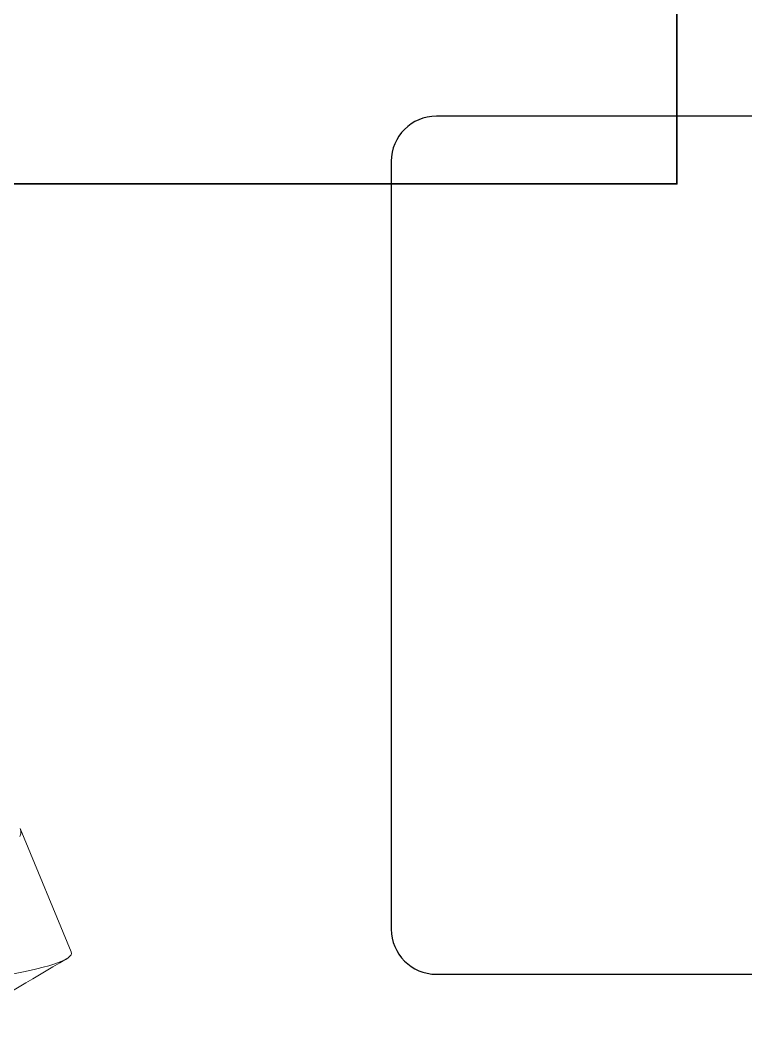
# Model space of a CAD drawing. Extents: x -82 to 113, y -82 to 93.
# Drawn here: x 29.0543 to 29.215, y 79.2673 to 79.4893 of the extents above; entities that cross this region are included whole.
import ezdxf

# ---------------------------------------------------------------- set-up
doc = ezdxf.new("R2010")
doc.units = 0
doc.header["$MEASUREMENT"] = 0
doc.layers.get('0').update_dxf_attribs({"linetype": 'CONTINUOUS'})
for name, color, linetype in [('Ballons', 7, 'CONTINUOUS'), ('DIM', 7, 'CONTINUOUS'), ('INERTIA', 7, 'CONTINUOUS'), ('VENT', 5, 'CONTINUOUS')]:
    doc.layers.add(name, color=color, linetype=linetype)

# ---------------------------------------------------------------- blocks, each defined once
blk = doc.blocks.new('spacer')
at = {"layer": 'INERTIA', "color": 7, "lineweight": 35}
blk.add_lwpolyline([(-2.59562, 35.89689), (-1.09562, 35.89689), (-1.09562, 37.39689), (-2.59562, 37.39689)], close=True, dxfattribs=at)
blk = doc.blocks.new('3203-1_Sash_Component')
for p, q in [((0.57719, 2.37998), (0.07219, 2.37998)), ((0.58719, 2.19998), (0.58719, 2.36998)), ((0.4, 2.18998), (0.57719, 2.18998))]:
    blk.add_line(p, q)
for centre, start, end in [((0.57719, 2.36998), 0, 90), ((0.57719, 2.19998), 270, 360)]:
    blk.add_arc(centre, 0.01, start, end)
blk = doc.blocks.new('3203_Sash_Assembly')
blk.add_blockref('3203-1_Sash_Component', (0, 0))
blk = doc.blocks.new('20350')
at = {"color": 7, "linetype": 'Continuous', "lineweight": 15}
blk.add_line((0.80979, -0.08373), (0.83714, -0.0724), dxfattribs=at)
at = {"color": 7, "linetype": 'Continuous', "lineweight": 15, "flags": 128}
for points in [[(0.80979, -0.08373), (0.80947, -0.08378), (0.80916, -0.08369), (0.80883, -0.08344), (0.8085, -0.08305), (0.80815, -0.0825), (0.80781, -0.08179), (0.80745, -0.08092), (0.80709, -0.0799), (0.80675, -0.07878), (0.8064, -0.07751), (0.80605, -0.07609), (0.8057, -0.07454), (0.80534, -0.07282), (0.80498, -0.07097)], [(0.83538, -0.07238), (0.83597, -0.07255), (0.83656, -0.07255), (0.83714, -0.0724)]]:
    blk.add_lwpolyline(points, dxfattribs=at)
at = {"color": 7, "linetype": 'Continuous', "lineweight": 15}
blk.add_arc((-2.01241, -1.74169), 3.27238, 30.4626, 30.94858, dxfattribs=at)

msp = doc.modelspace()

# ---------------------------------------------------------------- block references
at = {"layer": 'Ballons', "rotation": 89.99999999999999}
msp.add_blockref('20350', (28.98187, 78.47319), dxfattribs=at)
at = {"layer": 'DIM', "rotation": 180}
msp.add_blockref('spacer', (26.60408, 116.84995), dxfattribs=at)
at = {"layer": 'VENT', "rotation": 180}
msp.add_blockref('3203_Sash_Assembly', (29.72365, 81.65803), dxfattribs=at)

doc.saveas('drawing.dxf')
